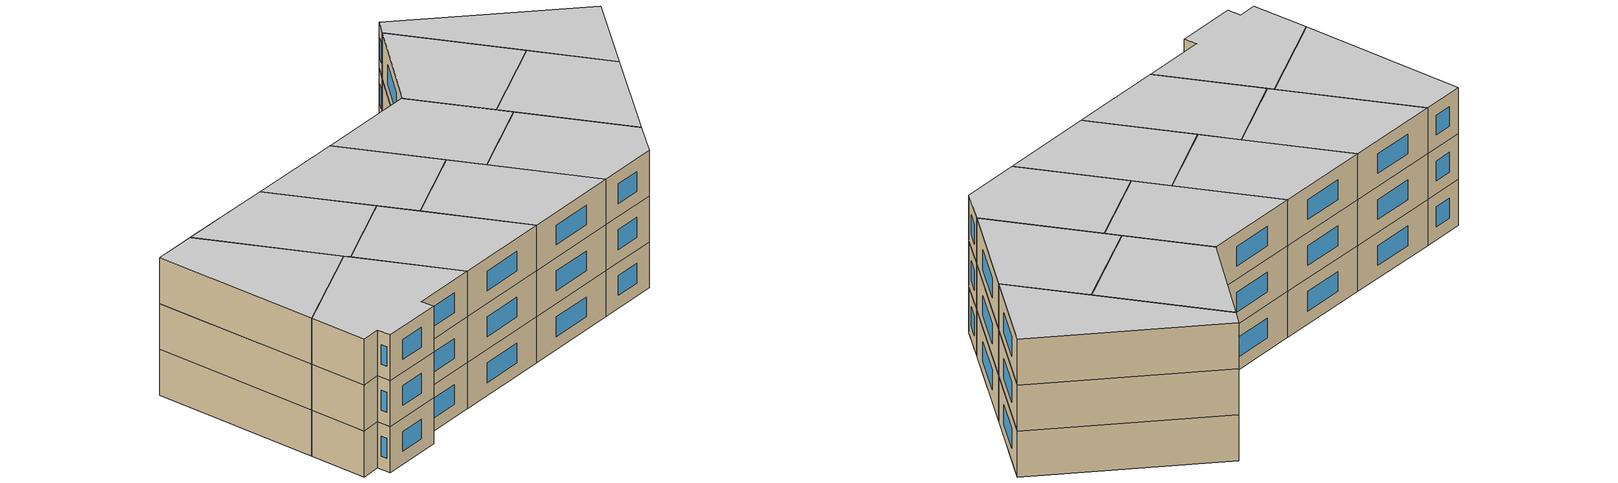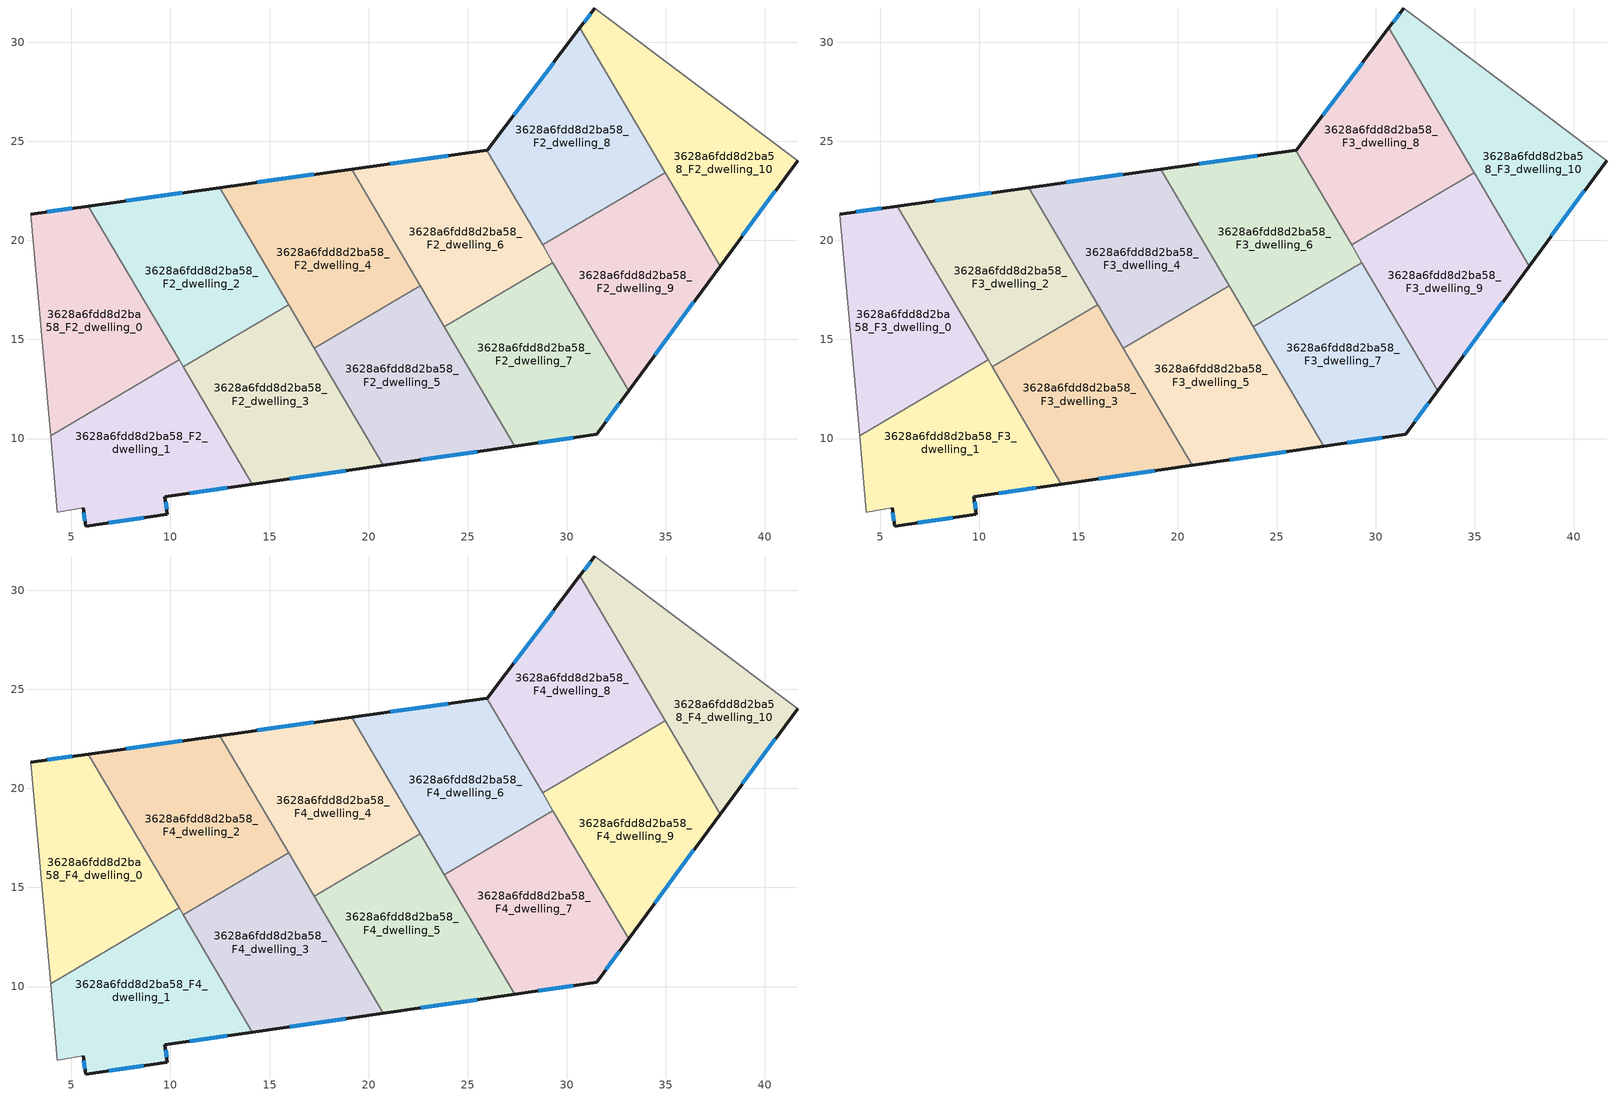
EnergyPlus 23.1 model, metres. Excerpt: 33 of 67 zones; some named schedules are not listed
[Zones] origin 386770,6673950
3628a6fdd8d2ba58_F2_dwelling_0
 floor to 3628a6fdd8d2ba58_F1_dwelling_0 (EU_floor_Construction): 5.87,21.73 10.43,13.97 3.95,10.15 2.96,21.32 z6
 wall outside (EU_wall_Construction): 5.87,21.73 2.96,21.32 z6:9
 wall to 3628a6fdd8d2ba58_F2_dwelling_1 (EU_wall_Construction): 3.95,10.15 10.43,13.97 z6:9
 wall adiabatic (EU_wall_Construction): 2.96,21.32 3.95,10.15 z6:9
 wall to 3628a6fdd8d2ba58_F2_dwelling_2 (EU_wall_Construction): 10.43,13.97 5.87,21.73 z6:9
 window (EU_Window_Construction): 5.04,21.61 3.79,21.44 z6.86:8.14
3628a6fdd8d2ba58_F2_dwelling_1
 floor to 3628a6fdd8d2ba58_F1_dwelling_1 (EU_floor_Construction): 10.43,13.97 14.13,7.69 9.72,7.05 9.84,6.19 5.72,5.59 5.59,6.51 4.29,6.29 3.95,10.15 z6
 wall outside (EU_wall_Construction): 5.59,6.51 5.72,5.59 9.84,6.19 9.72,7.05 14.13,7.69 z6:9
 wall adiabatic (EU_wall_Construction): 3.95,10.15 4.29,6.29 5.59,6.51 z6:9
 wall to 3628a6fdd8d2ba58_F2_dwelling_3 (EU_wall_Construction): 14.13,7.69 10.64,13.61 z6:9
 wall to 3628a6fdd8d2ba58_F2_dwelling_2 (EU_wall_Construction): 10.64,13.61 10.43,13.97 z6:9
 window (EU_Window_Construction): 9.81,6.43 9.76,6.81 / 6.9,5.76 8.66,6.02 / 5.63,6.24 5.68,5.85 / 10.98,7.24 12.87,7.51 z6.86:8.14
3628a6fdd8d2ba58_F2_dwelling_10
 floor to 3628a6fdd8d2ba58_F1_dwelling_10 (EU_floor_Construction): 41.65,24.03 37.74,18.71 30.67,30.73 31.42,31.73 z6
 wall outside (EU_wall_Construction): 31.42,31.73 30.67,30.73 / 37.74,18.71 41.65,24.03 z6:9
 wall adiabatic (EU_wall_Construction): 41.65,24.03 31.42,31.73 z6:9
 wall to 3628a6fdd8d2ba58_F2_dwelling_8 (EU_wall_Construction): 30.67,30.73 34.97,23.41 z6:9
 wall to 3628a6fdd8d2ba58_F2_dwelling_9 (EU_wall_Construction): 34.97,23.41 37.74,18.71 z6:9
 window (EU_Window_Construction): 31.21,31.44 30.88,31.01 / 38.86,20.23 40.53,22.51 z6.86:8.14
3628a6fdd8d2ba58_F2_dwelling_2
 floor to 3628a6fdd8d2ba58_F1_dwelling_2 (EU_floor_Construction): 12.5,22.66 15.97,16.75 10.64,13.61 10.43,13.97 5.87,21.73 z6
 wall outside (EU_wall_Construction): 12.5,22.66 5.87,21.73 z6:9
 wall to 3628a6fdd8d2ba58_F2_dwelling_3 (EU_wall_Construction): 10.64,13.61 15.97,16.75 z6:9
 wall to 3628a6fdd8d2ba58_F2_dwelling_4 (EU_wall_Construction): 15.97,16.75 12.5,22.66 z6:9
 window (EU_Window_Construction): 10.6,22.39 7.76,22 z6.86:8.14
3628a6fdd8d2ba58_F2_dwelling_3
 floor to 3628a6fdd8d2ba58_F1_dwelling_3 (EU_floor_Construction): 15.97,16.75 20.74,8.65 14.13,7.69 10.64,13.61 z6
 wall outside (EU_wall_Construction): 14.13,7.69 20.74,8.65 z6:9
 wall to 3628a6fdd8d2ba58_F2_dwelling_5 (EU_wall_Construction): 20.74,8.65 17.27,14.56 z6:9
 wall to 3628a6fdd8d2ba58_F2_dwelling_4 (EU_wall_Construction): 17.26,14.56 15.97,16.75 z6:9
 window (EU_Window_Construction): 16.02,7.97 18.85,8.38 z6.86:8.14
3628a6fdd8d2ba58_F2_dwelling_4
 floor to 3628a6fdd8d2ba58_F1_dwelling_4 (EU_floor_Construction): 19.14,23.59 22.61,17.7 17.27,14.56 12.5,22.66 z6
 wall outside (EU_wall_Construction): 19.14,23.59 12.5,22.66 z6:9
 wall to 3628a6fdd8d2ba58_F2_dwelling_5 (EU_wall_Construction): 17.27,14.56 22.61,17.7 z6:9
 wall to 3628a6fdd8d2ba58_F2_dwelling_6 (EU_wall_Construction): 22.61,17.7 19.14,23.59 z6:9
 window (EU_Window_Construction): 17.24,23.33 14.39,22.93 z6.86:8.14
3628a6fdd8d2ba58_F2_dwelling_5
 floor to 3628a6fdd8d2ba58_F1_dwelling_5 (EU_floor_Construction): 22.61,17.7 27.37,9.61 20.74,8.65 17.27,14.56 z6
 wall outside (EU_wall_Construction): 20.74,8.65 27.37,9.61 z6:9
 wall to 3628a6fdd8d2ba58_F2_dwelling_7 (EU_wall_Construction): 27.37,9.61 23.81,15.65 z6:9
 wall to 3628a6fdd8d2ba58_F2_dwelling_6 (EU_wall_Construction): 23.81,15.65 22.61,17.7 z6:9
 window (EU_Window_Construction): 22.63,8.92 25.47,9.34 z6.86:8.14
3628a6fdd8d2ba58_F2_dwelling_6
 floor to 3628a6fdd8d2ba58_F1_dwelling_6 (EU_floor_Construction): 25.97,24.55 29.3,18.88 23.81,15.65 19.14,23.59 z6
 wall outside (EU_wall_Construction): 25.97,24.55 19.14,23.59 z6:9
 wall to 3628a6fdd8d2ba58_F2_dwelling_7 (EU_wall_Construction): 23.81,15.65 29.3,18.88 z6:9
 wall to 3628a6fdd8d2ba58_F2_dwelling_8 (EU_wall_Construction): 28.78,19.77 25.97,24.55 z6:9
 wall to 3628a6fdd8d2ba58_F2_dwelling_9 (EU_wall_Construction): 29.3,18.88 28.78,19.77 z6:9
 window (EU_Window_Construction): 24.02,24.27 21.09,23.86 z6.86:8.14
3628a6fdd8d2ba58_F2_dwelling_7
 floor to 3628a6fdd8d2ba58_F1_dwelling_7 (EU_floor_Construction): 29.3,18.88 33.12,12.4 31.51,10.21 27.37,9.61 23.81,15.65 z6
 wall outside (EU_wall_Construction): 27.37,9.61 31.51,10.21 33.12,12.4 z6:9
 wall to 3628a6fdd8d2ba58_F2_dwelling_9 (EU_wall_Construction): 33.12,12.4 29.3,18.88 z6:9
 window (EU_Window_Construction): 31.97,10.84 32.66,11.78 / 28.55,9.78 30.32,10.04 z6.86:8.14
3628a6fdd8d2ba58_F2_dwelling_8
 floor to 3628a6fdd8d2ba58_F1_dwelling_8 (EU_floor_Construction): 30.67,30.73 34.97,23.41 28.78,19.77 25.97,24.55 26,24.55 z6
 wall outside (EU_wall_Construction): 30.67,30.73 26,24.55 25.97,24.55 z6:9
 wall to 3628a6fdd8d2ba58_F2_dwelling_9 (EU_wall_Construction): 28.78,19.77 34.97,23.41 z6:9
 window (EU_Window_Construction): 29.33,28.96 27.33,26.32 z6.86:8.14
3628a6fdd8d2ba58_F2_dwelling_9
 floor to 3628a6fdd8d2ba58_F1_dwelling_9 (EU_floor_Construction): 34.97,23.41 37.74,18.71 33.12,12.4 28.78,19.77 z6
 wall outside (EU_wall_Construction): 33.12,12.4 37.74,18.71 z6:9
 window (EU_Window_Construction): 34.44,14.2 36.42,16.91 z6.86:8.14
3628a6fdd8d2ba58_F3_dwelling_0
 floor to 3628a6fdd8d2ba58_F2_dwelling_0 (EU_floor_Construction): 5.87,21.73 10.43,13.97 3.95,10.15 2.96,21.32 z9
 wall outside (EU_wall_Construction): 5.87,21.73 2.96,21.32 z9:12
 wall to 3628a6fdd8d2ba58_F3_dwelling_1 (EU_wall_Construction): 3.95,10.15 10.43,13.97 z9:12
 wall adiabatic (EU_wall_Construction): 2.96,21.32 3.95,10.15 z9:12
 wall to 3628a6fdd8d2ba58_F3_dwelling_2 (EU_wall_Construction): 10.43,13.97 5.87,21.73 z9:12
 window (EU_Window_Construction): 5.04,21.61 3.79,21.44 z9.86:11.14
3628a6fdd8d2ba58_F3_dwelling_1
 floor to 3628a6fdd8d2ba58_F2_dwelling_1 (EU_floor_Construction): 10.43,13.97 14.13,7.69 9.72,7.05 9.84,6.19 5.72,5.59 5.59,6.51 4.29,6.29 3.95,10.15 z9
 wall outside (EU_wall_Construction): 5.59,6.51 5.72,5.59 9.84,6.19 9.72,7.05 14.13,7.69 z9:12
 wall adiabatic (EU_wall_Construction): 3.95,10.15 4.29,6.29 5.59,6.51 z9:12
 wall to 3628a6fdd8d2ba58_F3_dwelling_3 (EU_wall_Construction): 14.13,7.69 10.64,13.61 z9:12
 wall to 3628a6fdd8d2ba58_F3_dwelling_2 (EU_wall_Construction): 10.64,13.61 10.43,13.97 z9:12
 window (EU_Window_Construction): 9.81,6.43 9.76,6.81 / 6.9,5.76 8.66,6.02 / 5.63,6.24 5.68,5.85 / 10.98,7.24 12.87,7.51 z9.86:11.14
3628a6fdd8d2ba58_F3_dwelling_10
 floor to 3628a6fdd8d2ba58_F2_dwelling_10 (EU_floor_Construction): 41.65,24.03 37.74,18.71 30.67,30.73 31.42,31.73 z9
 wall outside (EU_wall_Construction): 31.42,31.73 30.67,30.73 / 37.74,18.71 41.65,24.03 z9:12
 wall adiabatic (EU_wall_Construction): 41.65,24.03 31.42,31.73 z9:12
 wall to 3628a6fdd8d2ba58_F3_dwelling_8 (EU_wall_Construction): 30.67,30.73 34.97,23.41 z9:12
 wall to 3628a6fdd8d2ba58_F3_dwelling_9 (EU_wall_Construction): 34.97,23.41 37.74,18.71 z9:12
 window (EU_Window_Construction): 31.21,31.44 30.88,31.01 / 38.86,20.23 40.53,22.51 z9.86:11.14
3628a6fdd8d2ba58_F3_dwelling_2
 floor to 3628a6fdd8d2ba58_F2_dwelling_2 (EU_floor_Construction): 12.5,22.66 15.97,16.75 10.64,13.61 10.43,13.97 5.87,21.73 z9
 wall outside (EU_wall_Construction): 12.5,22.66 5.87,21.73 z9:12
 wall to 3628a6fdd8d2ba58_F3_dwelling_3 (EU_wall_Construction): 10.64,13.61 15.97,16.75 z9:12
 wall to 3628a6fdd8d2ba58_F3_dwelling_4 (EU_wall_Construction): 15.97,16.75 12.5,22.66 z9:12
 window (EU_Window_Construction): 10.6,22.39 7.76,22 z9.86:11.14
3628a6fdd8d2ba58_F3_dwelling_3
 floor to 3628a6fdd8d2ba58_F2_dwelling_3 (EU_floor_Construction): 15.97,16.75 20.74,8.65 14.13,7.69 10.64,13.61 z9
 wall outside (EU_wall_Construction): 14.13,7.69 20.74,8.65 z9:12
 wall to 3628a6fdd8d2ba58_F3_dwelling_5 (EU_wall_Construction): 20.74,8.65 17.27,14.56 z9:12
 wall to 3628a6fdd8d2ba58_F3_dwelling_4 (EU_wall_Construction): 17.26,14.56 15.97,16.75 z9:12
 window (EU_Window_Construction): 16.02,7.97 18.85,8.38 z9.86:11.14
3628a6fdd8d2ba58_F3_dwelling_4
 floor to 3628a6fdd8d2ba58_F2_dwelling_4 (EU_floor_Construction): 19.14,23.59 22.61,17.7 17.27,14.56 12.5,22.66 z9
 wall outside (EU_wall_Construction): 19.14,23.59 12.5,22.66 z9:12
 wall to 3628a6fdd8d2ba58_F3_dwelling_5 (EU_wall_Construction): 17.27,14.56 22.61,17.7 z9:12
 wall to 3628a6fdd8d2ba58_F3_dwelling_6 (EU_wall_Construction): 22.61,17.7 19.14,23.59 z9:12
 window (EU_Window_Construction): 17.24,23.33 14.39,22.93 z9.86:11.14
3628a6fdd8d2ba58_F3_dwelling_5
 floor to 3628a6fdd8d2ba58_F2_dwelling_5 (EU_floor_Construction): 22.61,17.7 27.37,9.61 20.74,8.65 17.27,14.56 z9
 wall outside (EU_wall_Construction): 20.74,8.65 27.37,9.61 z9:12
 wall to 3628a6fdd8d2ba58_F3_dwelling_7 (EU_wall_Construction): 27.37,9.61 23.81,15.65 z9:12
 wall to 3628a6fdd8d2ba58_F3_dwelling_6 (EU_wall_Construction): 23.81,15.65 22.61,17.7 z9:12
 window (EU_Window_Construction): 22.63,8.92 25.47,9.34 z9.86:11.14
3628a6fdd8d2ba58_F3_dwelling_6
 floor to 3628a6fdd8d2ba58_F2_dwelling_6 (EU_floor_Construction): 25.97,24.55 29.3,18.88 23.81,15.65 19.14,23.59 z9
 wall outside (EU_wall_Construction): 25.97,24.55 19.14,23.59 z9:12
 wall to 3628a6fdd8d2ba58_F3_dwelling_7 (EU_wall_Construction): 23.81,15.65 29.3,18.88 z9:12
 wall to 3628a6fdd8d2ba58_F3_dwelling_8 (EU_wall_Construction): 28.78,19.77 25.97,24.55 z9:12
 wall to 3628a6fdd8d2ba58_F3_dwelling_9 (EU_wall_Construction): 29.3,18.88 28.78,19.77 z9:12
 window (EU_Window_Construction): 24.02,24.27 21.09,23.86 z9.86:11.14
3628a6fdd8d2ba58_F3_dwelling_7
 floor to 3628a6fdd8d2ba58_F2_dwelling_7 (EU_floor_Construction): 29.3,18.88 33.12,12.4 31.51,10.21 27.37,9.61 23.81,15.65 z9
 wall outside (EU_wall_Construction): 27.37,9.61 31.51,10.21 33.12,12.4 z9:12
 wall to 3628a6fdd8d2ba58_F3_dwelling_9 (EU_wall_Construction): 33.12,12.4 29.3,18.88 z9:12
 window (EU_Window_Construction): 31.97,10.84 32.66,11.78 / 28.55,9.78 30.32,10.04 z9.86:11.14
3628a6fdd8d2ba58_F3_dwelling_8
 floor to 3628a6fdd8d2ba58_F2_dwelling_8 (EU_floor_Construction): 30.67,30.73 34.97,23.41 28.78,19.77 25.97,24.55 26,24.55 z9
 wall outside (EU_wall_Construction): 30.67,30.73 26,24.55 25.97,24.55 z9:12
 wall to 3628a6fdd8d2ba58_F3_dwelling_9 (EU_wall_Construction): 28.78,19.77 34.97,23.41 z9:12
 window (EU_Window_Construction): 29.33,28.96 27.33,26.32 z9.86:11.14
3628a6fdd8d2ba58_F3_dwelling_9
 floor to 3628a6fdd8d2ba58_F2_dwelling_9 (EU_floor_Construction): 34.97,23.41 37.74,18.71 33.12,12.4 28.78,19.77 z9
 wall outside (EU_wall_Construction): 33.12,12.4 37.74,18.71 z9:12
 window (EU_Window_Construction): 34.44,14.2 36.42,16.91 z9.86:11.14
3628a6fdd8d2ba58_F4_dwelling_0
 floor to 3628a6fdd8d2ba58_F3_dwelling_0 (EU_floor_Construction): 5.87,21.73 10.43,13.97 3.95,10.15 2.96,21.32 z12
 wall outside (EU_wall_Construction): 5.87,21.73 2.96,21.32 z12:15
 wall to 3628a6fdd8d2ba58_F4_dwelling_1 (EU_wall_Construction): 3.95,10.15 10.43,13.97 z12:15
 wall adiabatic (EU_wall_Construction): 2.96,21.32 3.95,10.15 z12:15
 wall to 3628a6fdd8d2ba58_F4_dwelling_2 (EU_wall_Construction): 10.43,13.97 5.87,21.73 z12:15
 window (EU_Window_Construction): 5.04,21.61 3.79,21.44 z12.86:14.14
 ceiling to 3628a6fdd8d2ba58_F5_dwelling_0 (EU_floor_Construction): 10.43,13.97 5.87,21.73 2.96,21.32 3.95,10.15 z15
3628a6fdd8d2ba58_F4_dwelling_1
 floor to 3628a6fdd8d2ba58_F3_dwelling_1 (EU_floor_Construction): 10.43,13.97 14.13,7.69 9.72,7.05 9.84,6.19 5.72,5.59 5.59,6.51 4.29,6.29 3.95,10.15 z12
 wall outside (EU_wall_Construction): 5.59,6.51 5.72,5.59 9.84,6.19 9.72,7.05 14.13,7.69 z12:15
 wall adiabatic (EU_wall_Construction): 3.95,10.15 4.29,6.29 5.59,6.51 z12:15
 wall to 3628a6fdd8d2ba58_F4_dwelling_3 (EU_wall_Construction): 14.13,7.69 10.64,13.61 z12:15
 wall to 3628a6fdd8d2ba58_F4_dwelling_2 (EU_wall_Construction): 10.64,13.61 10.43,13.97 z12:15
 window (EU_Window_Construction): 9.81,6.43 9.76,6.81 / 6.9,5.76 8.66,6.02 / 5.63,6.24 5.68,5.85 / 10.98,7.24 12.87,7.51 z12.86:14.14
 ceiling to 3628a6fdd8d2ba58_F5_dwelling_1 (EU_floor_Construction): 14.13,7.69 10.43,13.97 3.95,10.15 4.29,6.29 5.59,6.51 5.72,5.59 9.84,6.19 9.72,7.05 z15
3628a6fdd8d2ba58_F4_dwelling_10
 floor to 3628a6fdd8d2ba58_F3_dwelling_10 (EU_floor_Construction): 41.65,24.03 37.74,18.71 30.67,30.73 31.42,31.73 z12
 wall outside (EU_wall_Construction): 31.42,31.73 30.67,30.73 / 37.74,18.71 41.65,24.03 z12:15
 wall adiabatic (EU_wall_Construction): 41.65,24.03 31.42,31.73 z12:15
 wall to 3628a6fdd8d2ba58_F4_dwelling_8 (EU_wall_Construction): 30.67,30.73 34.97,23.41 z12:15
 wall to 3628a6fdd8d2ba58_F4_dwelling_9 (EU_wall_Construction): 34.97,23.41 37.74,18.71 z12:15
 window (EU_Window_Construction): 31.21,31.44 30.88,31.01 / 38.86,20.23 40.53,22.51 z12.86:14.14
 ceiling to 3628a6fdd8d2ba58_F5_dwelling_10 (EU_floor_Construction): 37.74,18.71 41.65,24.03 31.42,31.73 30.67,30.73 z15
3628a6fdd8d2ba58_F4_dwelling_2
 floor to 3628a6fdd8d2ba58_F3_dwelling_2 (EU_floor_Construction): 12.5,22.66 15.97,16.75 10.64,13.61 10.43,13.97 5.87,21.73 z12
 wall outside (EU_wall_Construction): 12.5,22.66 5.87,21.73 z12:15
 wall to 3628a6fdd8d2ba58_F4_dwelling_3 (EU_wall_Construction): 10.64,13.61 15.97,16.75 z12:15
 wall to 3628a6fdd8d2ba58_F4_dwelling_4 (EU_wall_Construction): 15.97,16.75 12.5,22.66 z12:15
 window (EU_Window_Construction): 10.6,22.39 7.76,22 z12.86:14.14
 ceiling to 3628a6fdd8d2ba58_F5_dwelling_2 (EU_floor_Construction): 15.97,16.75 12.5,22.66 5.87,21.73 10.43,13.97 10.64,13.61 z15
3628a6fdd8d2ba58_F4_dwelling_3
 floor to 3628a6fdd8d2ba58_F3_dwelling_3 (EU_floor_Construction): 15.97,16.75 20.74,8.65 14.13,7.69 10.64,13.61 z12
 wall outside (EU_wall_Construction): 14.13,7.69 20.74,8.65 z12:15
 wall to 3628a6fdd8d2ba58_F4_dwelling_5 (EU_wall_Construction): 20.74,8.65 17.27,14.56 z12:15
 wall to 3628a6fdd8d2ba58_F4_dwelling_4 (EU_wall_Construction): 17.26,14.56 15.97,16.75 z12:15
 window (EU_Window_Construction): 16.02,7.97 18.85,8.38 z12.86:14.14
 ceiling to 3628a6fdd8d2ba58_F5_dwelling_3 (EU_floor_Construction): 20.74,8.65 15.97,16.75 10.64,13.61 14.13,7.69 z15
3628a6fdd8d2ba58_F4_dwelling_4
 floor to 3628a6fdd8d2ba58_F3_dwelling_4 (EU_floor_Construction): 19.14,23.59 22.61,17.7 17.27,14.56 12.5,22.66 z12
 wall outside (EU_wall_Construction): 19.14,23.59 12.5,22.66 z12:15
 wall to 3628a6fdd8d2ba58_F4_dwelling_5 (EU_wall_Construction): 17.27,14.56 22.61,17.7 z12:15
 wall to 3628a6fdd8d2ba58_F4_dwelling_6 (EU_wall_Construction): 22.61,17.7 19.14,23.59 z12:15
 window (EU_Window_Construction): 17.24,23.33 14.39,22.93 z12.86:14.14
 ceiling to 3628a6fdd8d2ba58_F5_dwelling_4 (EU_floor_Construction): 22.61,17.7 19.14,23.59 12.5,22.66 17.27,14.56 z15
3628a6fdd8d2ba58_F4_dwelling_5
 floor to 3628a6fdd8d2ba58_F3_dwelling_5 (EU_floor_Construction): 22.61,17.7 27.37,9.61 20.74,8.65 17.27,14.56 z12
 wall outside (EU_wall_Construction): 20.74,8.65 27.37,9.61 z12:15
 wall to 3628a6fdd8d2ba58_F4_dwelling_7 (EU_wall_Construction): 27.37,9.61 23.81,15.65 z12:15
 wall to 3628a6fdd8d2ba58_F4_dwelling_6 (EU_wall_Construction): 23.81,15.65 22.61,17.7 z12:15
 window (EU_Window_Construction): 22.63,8.92 25.47,9.34 z12.86:14.14
 ceiling to 3628a6fdd8d2ba58_F5_dwelling_5 (EU_floor_Construction): 27.37,9.61 22.61,17.7 17.27,14.56 20.74,8.65 z15
3628a6fdd8d2ba58_F4_dwelling_6
 floor to 3628a6fdd8d2ba58_F3_dwelling_6 (EU_floor_Construction): 25.97,24.55 29.3,18.88 23.81,15.65 19.14,23.59 z12
 wall outside (EU_wall_Construction): 25.97,24.55 19.14,23.59 z12:15
 wall to 3628a6fdd8d2ba58_F4_dwelling_7 (EU_wall_Construction): 23.81,15.65 29.3,18.88 z12:15
 wall to 3628a6fdd8d2ba58_F4_dwelling_8 (EU_wall_Construction): 28.78,19.77 25.97,24.55 z12:15
 wall to 3628a6fdd8d2ba58_F4_dwelling_9 (EU_wall_Construction): 29.3,18.88 28.78,19.77 z12:15
 window (EU_Window_Construction): 24.02,24.27 21.09,23.86 z12.86:14.14
 ceiling to 3628a6fdd8d2ba58_F5_dwelling_6 (EU_floor_Construction): 29.3,18.88 25.97,24.55 19.14,23.59 23.81,15.65 z15
3628a6fdd8d2ba58_F4_dwelling_7
 floor to 3628a6fdd8d2ba58_F3_dwelling_7 (EU_floor_Construction): 29.3,18.88 33.12,12.4 31.51,10.21 27.37,9.61 23.81,15.65 z12
 wall outside (EU_wall_Construction): 27.37,9.61 31.51,10.21 33.12,12.4 z12:15
 wall to 3628a6fdd8d2ba58_F4_dwelling_9 (EU_wall_Construction): 33.12,12.4 29.3,18.88 z12:15
 window (EU_Window_Construction): 31.97,10.84 32.66,11.78 / 28.55,9.78 30.32,10.04 z12.86:14.14
 ceiling to 3628a6fdd8d2ba58_F5_dwelling_7 (EU_floor_Construction): 31.51,10.21 33.12,12.4 29.3,18.88 23.81,15.65 27.37,9.61 z15
3628a6fdd8d2ba58_F4_dwelling_8
 floor to 3628a6fdd8d2ba58_F3_dwelling_8 (EU_floor_Construction): 30.67,30.73 34.97,23.41 28.78,19.77 25.97,24.55 26,24.55 z12
 wall outside (EU_wall_Construction): 30.67,30.73 26,24.55 25.97,24.55 z12:15
 wall to 3628a6fdd8d2ba58_F4_dwelling_9 (EU_wall_Construction): 28.78,19.77 34.97,23.41 z12:15
 window (EU_Window_Construction): 29.33,28.96 27.33,26.32 z12.86:14.14
 ceiling to 3628a6fdd8d2ba58_F5_dwelling_8 (EU_floor_Construction): 34.97,23.41 30.67,30.73 26,24.55 25.97,24.55 28.78,19.77 z15
3628a6fdd8d2ba58_F4_dwelling_9
 floor to 3628a6fdd8d2ba58_F3_dwelling_9 (EU_floor_Construction): 34.97,23.41 37.74,18.71 33.12,12.4 28.78,19.77 z12
 wall outside (EU_wall_Construction): 33.12,12.4 37.74,18.71 z12:15
 window (EU_Window_Construction): 34.44,14.2 36.42,16.91 z12.86:14.14
 ceiling to 3628a6fdd8d2ba58_F5_dwelling_9 (EU_floor_Construction): 33.12,12.4 37.74,18.71 34.97,23.41 28.78,19.77 z15
[Building]
EU S2 Campaign: North Axis=0; Terrain=City; Solar Distribution=FullExterior
[Site:Location]
Helsinki-Vantaa.AP: Latitude=60.317; Longitude=24.963; Time Zone=2; Elevation=54.6
[SizingPeriod:WeatherFileDays]
AnnualSizingPeriod: Begin Month=1; Begin Day of Month=1; End Month=12; End Day of Month=31; Day of Week for Start Day=Monday; Use Weather File Daylight Saving Period=No; Use Weather File Rain and Snow Indicators=No
[MATERIAL]
EU_InternalMass_Material: Roughness=MediumRough; Thickness=0.1; Conductivity=1; Density=1800; Specific Heat=900; Thermal Absorptance=0.9; Solar Absorptance=0.7; Visible Absorptance=0.7
[MATERIAL:NOMASS] Roughness=MediumRough; Thermal Absorptance=0.9; Solar Absorptance=0.7; Visible Absorptance=0.7
Name | Thermal Resistance
EU_wall_NoMass | 1.10183
EU_floor_NoMass | 1.70606
[WINDOWMATERIAL:SIMPLEGLAZINGSYSTEM]
EU_Window_SimpleGlazing: UFactor=3.11035; Solar Heat Gain Coefficient=0.8; Visible Transmittance=0.8
[CONSTRUCTION]
EU_wall_Construction: EU_wall_NoMass
EU_floor_Construction: EU_floor_NoMass
EU_Window_Construction: EU_Window_SimpleGlazing
EU_InternalMass_Construction: EU_InternalMass_Material
[ZONE] Type=1; Multiplier=1; Ceiling Height=autocalculate; Floor Area=autocalculate; Part of Total Floor Area=Yes
Name | Volume
3628a6fdd8d2ba58_F2_dwelling_0; 3628a6fdd8d2ba58_F3_dwelling_0; 3628a6fdd8d2ba58_F4_dwelling_0 | 150.946
3628a6fdd8d2ba58_F2_dwelling_1; 3628a6fdd8d2ba58_F3_dwelling_1; 3628a6fdd8d2ba58_F4_dwelling_1 | 150.938
3628a6fdd8d2ba58_F2_dwelling_10; 3628a6fdd8d2ba58_F3_dwelling_10; 3628a6fdd8d2ba58_F4_dwelling_10 | 150.952
3628a6fdd8d2ba58_F2_dwelling_2; 3628a6fdd8d2ba58_F3_dwelling_2; 3628a6fdd8d2ba58_F4_dwelling_2 | 150.989
3628a6fdd8d2ba58_F2_dwelling_3; 3628a6fdd8d2ba58_F3_dwelling_3; 3628a6fdd8d2ba58_F4_dwelling_3 | 150.954
3628a6fdd8d2ba58_F2_dwelling_4; 3628a6fdd8d2ba58_F3_dwelling_4; 3628a6fdd8d2ba58_F4_dwelling_4 | 150.953
3628a6fdd8d2ba58_F2_dwelling_5; 3628a6fdd8d2ba58_F3_dwelling_5; 3628a6fdd8d2ba58_F4_dwelling_5 | 150.956
3628a6fdd8d2ba58_F2_dwelling_6; 3628a6fdd8d2ba58_F3_dwelling_6; 3628a6fdd8d2ba58_F4_dwelling_6; 3628a6fdd8d2ba58_F2_dwelling_7; 3628a6fdd8d2ba58_F3_dwelling_7; 3628a6fdd8d2ba58_F4_dwelling_7 | 150.947
3628a6fdd8d2ba58_F2_dwelling_8; 3628a6fdd8d2ba58_F3_dwelling_8; 3628a6fdd8d2ba58_F4_dwelling_8 | 150.962
3628a6fdd8d2ba58_F2_dwelling_9; 3628a6fdd8d2ba58_F3_dwelling_9; 3628a6fdd8d2ba58_F4_dwelling_9 | 150.951
[INTERNALMASS] Construction=EU_InternalMass_Construction
Name | Zone or ZoneList | Surface Area
3628a6fdd8d2ba58_F2_dwelling_0_EU_InternalMass | 3628a6fdd8d2ba58_F2_dwelling_0 | 50.3156
3628a6fdd8d2ba58_F2_dwelling_1_EU_InternalMass | 3628a6fdd8d2ba58_F2_dwelling_1 | 50.3128
3628a6fdd8d2ba58_F2_dwelling_2_EU_InternalMass | 3628a6fdd8d2ba58_F2_dwelling_2 | 50.3303
3628a6fdd8d2ba58_F2_dwelling_3_EU_InternalMass | 3628a6fdd8d2ba58_F2_dwelling_3 | 50.3191
3628a6fdd8d2ba58_F2_dwelling_4_EU_InternalMass | 3628a6fdd8d2ba58_F2_dwelling_4 | 50.3172
3628a6fdd8d2ba58_F2_dwelling_5_EU_InternalMass | 3628a6fdd8d2ba58_F2_dwelling_5 | 50.3177
3628a6fdd8d2ba58_F2_dwelling_6_EU_InternalMass | 3628a6fdd8d2ba58_F2_dwelling_6 | 50.3158
3628a6fdd8d2ba58_F2_dwelling_7_EU_InternalMass | 3628a6fdd8d2ba58_F2_dwelling_7 | 50.3162
3628a6fdd8d2ba58_F2_dwelling_8_EU_InternalMass | 3628a6fdd8d2ba58_F2_dwelling_8 | 50.3218
3628a6fdd8d2ba58_F2_dwelling_9_EU_InternalMass | 3628a6fdd8d2ba58_F2_dwelling_9 | 50.318
3628a6fdd8d2ba58_F2_dwelling_10_EU_InternalMass | 3628a6fdd8d2ba58_F2_dwelling_10 | 50.3175
3628a6fdd8d2ba58_F3_dwelling_0_EU_InternalMass | 3628a6fdd8d2ba58_F3_dwelling_0 | 50.3156
3628a6fdd8d2ba58_F3_dwelling_1_EU_InternalMass | 3628a6fdd8d2ba58_F3_dwelling_1 | 50.3128
3628a6fdd8d2ba58_F3_dwelling_2_EU_InternalMass | 3628a6fdd8d2ba58_F3_dwelling_2 | 50.3303
3628a6fdd8d2ba58_F3_dwelling_3_EU_InternalMass | 3628a6fdd8d2ba58_F3_dwelling_3 | 50.3191
3628a6fdd8d2ba58_F3_dwelling_4_EU_InternalMass | 3628a6fdd8d2ba58_F3_dwelling_4 | 50.3172
3628a6fdd8d2ba58_F3_dwelling_5_EU_InternalMass | 3628a6fdd8d2ba58_F3_dwelling_5 | 50.3177
3628a6fdd8d2ba58_F3_dwelling_6_EU_InternalMass | 3628a6fdd8d2ba58_F3_dwelling_6 | 50.3158
3628a6fdd8d2ba58_F3_dwelling_7_EU_InternalMass | 3628a6fdd8d2ba58_F3_dwelling_7 | 50.3162
3628a6fdd8d2ba58_F3_dwelling_8_EU_InternalMass | 3628a6fdd8d2ba58_F3_dwelling_8 | 50.3218
3628a6fdd8d2ba58_F3_dwelling_9_EU_InternalMass | 3628a6fdd8d2ba58_F3_dwelling_9 | 50.318
3628a6fdd8d2ba58_F3_dwelling_10_EU_InternalMass | 3628a6fdd8d2ba58_F3_dwelling_10 | 50.3175
3628a6fdd8d2ba58_F4_dwelling_0_EU_InternalMass | 3628a6fdd8d2ba58_F4_dwelling_0 | 50.3156
3628a6fdd8d2ba58_F4_dwelling_1_EU_InternalMass | 3628a6fdd8d2ba58_F4_dwelling_1 | 50.3128
3628a6fdd8d2ba58_F4_dwelling_2_EU_InternalMass | 3628a6fdd8d2ba58_F4_dwelling_2 | 50.3303
3628a6fdd8d2ba58_F4_dwelling_3_EU_InternalMass | 3628a6fdd8d2ba58_F4_dwelling_3 | 50.3191
3628a6fdd8d2ba58_F4_dwelling_4_EU_InternalMass | 3628a6fdd8d2ba58_F4_dwelling_4 | 50.3172
3628a6fdd8d2ba58_F4_dwelling_5_EU_InternalMass | 3628a6fdd8d2ba58_F4_dwelling_5 | 50.3177
3628a6fdd8d2ba58_F4_dwelling_6_EU_InternalMass | 3628a6fdd8d2ba58_F4_dwelling_6 | 50.3158
3628a6fdd8d2ba58_F4_dwelling_7_EU_InternalMass | 3628a6fdd8d2ba58_F4_dwelling_7 | 50.3162
3628a6fdd8d2ba58_F4_dwelling_8_EU_InternalMass | 3628a6fdd8d2ba58_F4_dwelling_8 | 50.3218
3628a6fdd8d2ba58_F4_dwelling_9_EU_InternalMass | 3628a6fdd8d2ba58_F4_dwelling_9 | 50.318
3628a6fdd8d2ba58_F4_dwelling_10_EU_InternalMass | 3628a6fdd8d2ba58_F4_dwelling_10 | 50.3175
[OTHEREQUIPMENT] Fuel Type=Electricity; Design Level Calculation Method=Watts/Area; Power per Zone Floor Area=1; Fraction Latent=0; Fraction Radiant=0; Fraction Lost=0; Carbon Dioxide Generation Rate=0; EndUse Subcategory=EU_Step8_InternalGains
Name | Zone or ZoneList or Space or SpaceList | Schedule
EU_Step8_InternalGain_3628a6fdd8d2ba58_F2_dwelling_0_f000 | 3628a6fdd8d2ba58_F2_dwelling_0 | EU_Step8_GainSchedule_3628a6fdd8d2ba58_F2_dwelling_0_f000
EU_Step8_InternalGain_3628a6fdd8d2ba58_F2_dwelling_1_f000 | 3628a6fdd8d2ba58_F2_dwelling_1 | EU_Step8_GainSchedule_3628a6fdd8d2ba58_F2_dwelling_1_f000
EU_Step8_InternalGain_3628a6fdd8d2ba58_F2_dwelling_2_f000 | 3628a6fdd8d2ba58_F2_dwelling_2 | EU_Step8_GainSchedule_3628a6fdd8d2ba58_F2_dwelling_2_f000
EU_Step8_InternalGain_3628a6fdd8d2ba58_F2_dwelling_3_f000 | 3628a6fdd8d2ba58_F2_dwelling_3 | EU_Step8_GainSchedule_3628a6fdd8d2ba58_F2_dwelling_3_f000
EU_Step8_InternalGain_3628a6fdd8d2ba58_F2_dwelling_4_f000 | 3628a6fdd8d2ba58_F2_dwelling_4 | EU_Step8_GainSchedule_3628a6fdd8d2ba58_F2_dwelling_4_f000
EU_Step8_InternalGain_3628a6fdd8d2ba58_F2_dwelling_5_f000 | 3628a6fdd8d2ba58_F2_dwelling_5 | EU_Step8_GainSchedule_3628a6fdd8d2ba58_F2_dwelling_5_f000
EU_Step8_InternalGain_3628a6fdd8d2ba58_F2_dwelling_6_f000 | 3628a6fdd8d2ba58_F2_dwelling_6 | EU_Step8_GainSchedule_3628a6fdd8d2ba58_F2_dwelling_6_f000
EU_Step8_InternalGain_3628a6fdd8d2ba58_F2_dwelling_7_f000 | 3628a6fdd8d2ba58_F2_dwelling_7 | EU_Step8_GainSchedule_3628a6fdd8d2ba58_F2_dwelling_7_f000
EU_Step8_InternalGain_3628a6fdd8d2ba58_F2_dwelling_8_f000 | 3628a6fdd8d2ba58_F2_dwelling_8 | EU_Step8_GainSchedule_3628a6fdd8d2ba58_F2_dwelling_8_f000
EU_Step8_InternalGain_3628a6fdd8d2ba58_F2_dwelling_9_f000 | 3628a6fdd8d2ba58_F2_dwelling_9 | EU_Step8_GainSchedule_3628a6fdd8d2ba58_F2_dwelling_9_f000
EU_Step8_InternalGain_3628a6fdd8d2ba58_F2_dwelling_10_f000 | 3628a6fdd8d2ba58_F2_dwelling_10 | EU_Step8_GainSchedule_3628a6fdd8d2ba58_F2_dwelling_10_f000
EU_Step8_InternalGain_3628a6fdd8d2ba58_F3_dwelling_0_f000 | 3628a6fdd8d2ba58_F3_dwelling_0 | EU_Step8_GainSchedule_3628a6fdd8d2ba58_F3_dwelling_0_f000
EU_Step8_InternalGain_3628a6fdd8d2ba58_F3_dwelling_1_f000 | 3628a6fdd8d2ba58_F3_dwelling_1 | EU_Step8_GainSchedule_3628a6fdd8d2ba58_F3_dwelling_1_f000
EU_Step8_InternalGain_3628a6fdd8d2ba58_F3_dwelling_2_f000 | 3628a6fdd8d2ba58_F3_dwelling_2 | EU_Step8_GainSchedule_3628a6fdd8d2ba58_F3_dwelling_2_f000
EU_Step8_InternalGain_3628a6fdd8d2ba58_F3_dwelling_3_f000 | 3628a6fdd8d2ba58_F3_dwelling_3 | EU_Step8_GainSchedule_3628a6fdd8d2ba58_F3_dwelling_3_f000
EU_Step8_InternalGain_3628a6fdd8d2ba58_F3_dwelling_4_f000 | 3628a6fdd8d2ba58_F3_dwelling_4 | EU_Step8_GainSchedule_3628a6fdd8d2ba58_F3_dwelling_4_f000
EU_Step8_InternalGain_3628a6fdd8d2ba58_F3_dwelling_5_f000 | 3628a6fdd8d2ba58_F3_dwelling_5 | EU_Step8_GainSchedule_3628a6fdd8d2ba58_F3_dwelling_5_f000
EU_Step8_InternalGain_3628a6fdd8d2ba58_F3_dwelling_6_f000 | 3628a6fdd8d2ba58_F3_dwelling_6 | EU_Step8_GainSchedule_3628a6fdd8d2ba58_F3_dwelling_6_f000
EU_Step8_InternalGain_3628a6fdd8d2ba58_F3_dwelling_7_f000 | 3628a6fdd8d2ba58_F3_dwelling_7 | EU_Step8_GainSchedule_3628a6fdd8d2ba58_F3_dwelling_7_f000
EU_Step8_InternalGain_3628a6fdd8d2ba58_F3_dwelling_8_f000 | 3628a6fdd8d2ba58_F3_dwelling_8 | EU_Step8_GainSchedule_3628a6fdd8d2ba58_F3_dwelling_8_f000
EU_Step8_InternalGain_3628a6fdd8d2ba58_F3_dwelling_9_f000 | 3628a6fdd8d2ba58_F3_dwelling_9 | EU_Step8_GainSchedule_3628a6fdd8d2ba58_F3_dwelling_9_f000
EU_Step8_InternalGain_3628a6fdd8d2ba58_F3_dwelling_10_f000 | 3628a6fdd8d2ba58_F3_dwelling_10 | EU_Step8_GainSchedule_3628a6fdd8d2ba58_F3_dwelling_10_f000
EU_Step8_InternalGain_3628a6fdd8d2ba58_F4_dwelling_0_f000 | 3628a6fdd8d2ba58_F4_dwelling_0 | EU_Step8_GainSchedule_3628a6fdd8d2ba58_F4_dwelling_0_f000
EU_Step8_InternalGain_3628a6fdd8d2ba58_F4_dwelling_1_f000 | 3628a6fdd8d2ba58_F4_dwelling_1 | EU_Step8_GainSchedule_3628a6fdd8d2ba58_F4_dwelling_1_f000
EU_Step8_InternalGain_3628a6fdd8d2ba58_F4_dwelling_2_f000 | 3628a6fdd8d2ba58_F4_dwelling_2 | EU_Step8_GainSchedule_3628a6fdd8d2ba58_F4_dwelling_2_f000
EU_Step8_InternalGain_3628a6fdd8d2ba58_F4_dwelling_3_f000 | 3628a6fdd8d2ba58_F4_dwelling_3 | EU_Step8_GainSchedule_3628a6fdd8d2ba58_F4_dwelling_3_f000
EU_Step8_InternalGain_3628a6fdd8d2ba58_F4_dwelling_4_f000 | 3628a6fdd8d2ba58_F4_dwelling_4 | EU_Step8_GainSchedule_3628a6fdd8d2ba58_F4_dwelling_4_f000
EU_Step8_InternalGain_3628a6fdd8d2ba58_F4_dwelling_5_f000 | 3628a6fdd8d2ba58_F4_dwelling_5 | EU_Step8_GainSchedule_3628a6fdd8d2ba58_F4_dwelling_5_f000
EU_Step8_InternalGain_3628a6fdd8d2ba58_F4_dwelling_6_f000 | 3628a6fdd8d2ba58_F4_dwelling_6 | EU_Step8_GainSchedule_3628a6fdd8d2ba58_F4_dwelling_6_f000
EU_Step8_InternalGain_3628a6fdd8d2ba58_F4_dwelling_7_f000 | 3628a6fdd8d2ba58_F4_dwelling_7 | EU_Step8_GainSchedule_3628a6fdd8d2ba58_F4_dwelling_7_f000
EU_Step8_InternalGain_3628a6fdd8d2ba58_F4_dwelling_8_f000 | 3628a6fdd8d2ba58_F4_dwelling_8 | EU_Step8_GainSchedule_3628a6fdd8d2ba58_F4_dwelling_8_f000
EU_Step8_InternalGain_3628a6fdd8d2ba58_F4_dwelling_9_f000 | 3628a6fdd8d2ba58_F4_dwelling_9 | EU_Step8_GainSchedule_3628a6fdd8d2ba58_F4_dwelling_9_f000
EU_Step8_InternalGain_3628a6fdd8d2ba58_F4_dwelling_10_f000 | 3628a6fdd8d2ba58_F4_dwelling_10 | EU_Step8_GainSchedule_3628a6fdd8d2ba58_F4_dwelling_10_f000
[ZONEVENTILATION:DESIGNFLOWRATE] Schedule=EU_AlwaysOn; Design Flow Rate Calculation Method=AirChanges/Hour; Air Changes per Hour=0.756316; Ventilation Type=Natural; Fan Pressure Rise=0; Fan Total Efficiency=1; Constant Term Coefficient=1; Temperature Term Coefficient=0; Velocity Term Coefficient=0; Velocity Squared Term Coefficient=0; Minimum Indoor Temperature=-100; Maximum Indoor Temperature=100; Delta Temperature=-100; Minimum Outdoor Temperature=-100; Maximum Outdoor Temperature=100; Maximum Wind Speed=40
Name | Zone or ZoneList or Space or SpaceList
EU_ConstantAir_3628a6fdd8d2ba58_F2_dwelling_0 | 3628a6fdd8d2ba58_F2_dwelling_0
EU_ConstantAir_3628a6fdd8d2ba58_F2_dwelling_1 | 3628a6fdd8d2ba58_F2_dwelling_1
EU_ConstantAir_3628a6fdd8d2ba58_F2_dwelling_2 | 3628a6fdd8d2ba58_F2_dwelling_2
EU_ConstantAir_3628a6fdd8d2ba58_F2_dwelling_3 | 3628a6fdd8d2ba58_F2_dwelling_3
EU_ConstantAir_3628a6fdd8d2ba58_F2_dwelling_4 | 3628a6fdd8d2ba58_F2_dwelling_4
EU_ConstantAir_3628a6fdd8d2ba58_F2_dwelling_5 | 3628a6fdd8d2ba58_F2_dwelling_5
EU_ConstantAir_3628a6fdd8d2ba58_F2_dwelling_6 | 3628a6fdd8d2ba58_F2_dwelling_6
EU_ConstantAir_3628a6fdd8d2ba58_F2_dwelling_7 | 3628a6fdd8d2ba58_F2_dwelling_7
EU_ConstantAir_3628a6fdd8d2ba58_F2_dwelling_8 | 3628a6fdd8d2ba58_F2_dwelling_8
EU_ConstantAir_3628a6fdd8d2ba58_F2_dwelling_9 | 3628a6fdd8d2ba58_F2_dwelling_9
EU_ConstantAir_3628a6fdd8d2ba58_F2_dwelling_10 | 3628a6fdd8d2ba58_F2_dwelling_10
EU_ConstantAir_3628a6fdd8d2ba58_F3_dwelling_0 | 3628a6fdd8d2ba58_F3_dwelling_0
EU_ConstantAir_3628a6fdd8d2ba58_F3_dwelling_1 | 3628a6fdd8d2ba58_F3_dwelling_1
EU_ConstantAir_3628a6fdd8d2ba58_F3_dwelling_2 | 3628a6fdd8d2ba58_F3_dwelling_2
EU_ConstantAir_3628a6fdd8d2ba58_F3_dwelling_3 | 3628a6fdd8d2ba58_F3_dwelling_3
EU_ConstantAir_3628a6fdd8d2ba58_F3_dwelling_4 | 3628a6fdd8d2ba58_F3_dwelling_4
EU_ConstantAir_3628a6fdd8d2ba58_F3_dwelling_5 | 3628a6fdd8d2ba58_F3_dwelling_5
EU_ConstantAir_3628a6fdd8d2ba58_F3_dwelling_6 | 3628a6fdd8d2ba58_F3_dwelling_6
EU_ConstantAir_3628a6fdd8d2ba58_F3_dwelling_7 | 3628a6fdd8d2ba58_F3_dwelling_7
EU_ConstantAir_3628a6fdd8d2ba58_F3_dwelling_8 | 3628a6fdd8d2ba58_F3_dwelling_8
EU_ConstantAir_3628a6fdd8d2ba58_F3_dwelling_9 | 3628a6fdd8d2ba58_F3_dwelling_9
EU_ConstantAir_3628a6fdd8d2ba58_F3_dwelling_10 | 3628a6fdd8d2ba58_F3_dwelling_10
EU_ConstantAir_3628a6fdd8d2ba58_F4_dwelling_0 | 3628a6fdd8d2ba58_F4_dwelling_0
EU_ConstantAir_3628a6fdd8d2ba58_F4_dwelling_1 | 3628a6fdd8d2ba58_F4_dwelling_1
EU_ConstantAir_3628a6fdd8d2ba58_F4_dwelling_2 | 3628a6fdd8d2ba58_F4_dwelling_2
EU_ConstantAir_3628a6fdd8d2ba58_F4_dwelling_3 | 3628a6fdd8d2ba58_F4_dwelling_3
EU_ConstantAir_3628a6fdd8d2ba58_F4_dwelling_4 | 3628a6fdd8d2ba58_F4_dwelling_4
EU_ConstantAir_3628a6fdd8d2ba58_F4_dwelling_5 | 3628a6fdd8d2ba58_F4_dwelling_5
EU_ConstantAir_3628a6fdd8d2ba58_F4_dwelling_6 | 3628a6fdd8d2ba58_F4_dwelling_6
EU_ConstantAir_3628a6fdd8d2ba58_F4_dwelling_7 | 3628a6fdd8d2ba58_F4_dwelling_7
EU_ConstantAir_3628a6fdd8d2ba58_F4_dwelling_8 | 3628a6fdd8d2ba58_F4_dwelling_8
EU_ConstantAir_3628a6fdd8d2ba58_F4_dwelling_9 | 3628a6fdd8d2ba58_F4_dwelling_9
EU_ConstantAir_3628a6fdd8d2ba58_F4_dwelling_10 | 3628a6fdd8d2ba58_F4_dwelling_10
[HVACTEMPLATE:ZONE:IDEALLOADSAIRSYSTEM] System Availability Schedule=EU_AlwaysOn; Maximum Heating Supply Air Temperature=50; Minimum Cooling Supply Air Temperature=13; Maximum Heating Supply Air Humidity Ratio=0.0156; Minimum Cooling Supply Air Humidity Ratio=0.0077; Heating Limit=NoLimit; Cooling Limit=NoLimit; Heating Availability Schedule=EU_AlwaysOn; Cooling Availability Schedule=EU_CoolingOff; Dehumidification Control Type=ConstantSensibleHeatRatio; Cooling Sensible Heat Ratio=0.7; Dehumidification Setpoint=60; Humidification Control Type=None; Humidification Setpoint=30; Outdoor Air Method=None; Outdoor Air Flow Rate per Person=0.00944; Outdoor Air Flow Rate per Zone Floor Area=0; Outdoor Air Flow Rate per Zone=0; Demand Controlled Ventilation Type=None; Outdoor Air Economizer Type=NoEconomizer; Heat Recovery Type=None; Sensible Heat Recovery Effectiveness=0.7; Latent Heat Recovery Effectiveness=0.65
Name | Template Thermostat
3628a6fdd8d2ba58_F2_dwelling_0 | EU_HeatOnly_3628a6fdd8d2ba58_F2_dwelling_0
3628a6fdd8d2ba58_F2_dwelling_1 | EU_HeatOnly_3628a6fdd8d2ba58_F2_dwelling_1
3628a6fdd8d2ba58_F2_dwelling_2 | EU_HeatOnly_3628a6fdd8d2ba58_F2_dwelling_2
3628a6fdd8d2ba58_F2_dwelling_3 | EU_HeatOnly_3628a6fdd8d2ba58_F2_dwelling_3
3628a6fdd8d2ba58_F2_dwelling_4 | EU_HeatOnly_3628a6fdd8d2ba58_F2_dwelling_4
3628a6fdd8d2ba58_F2_dwelling_5 | EU_HeatOnly_3628a6fdd8d2ba58_F2_dwelling_5
3628a6fdd8d2ba58_F2_dwelling_6 | EU_HeatOnly_3628a6fdd8d2ba58_F2_dwelling_6
3628a6fdd8d2ba58_F2_dwelling_7 | EU_HeatOnly_3628a6fdd8d2ba58_F2_dwelling_7
3628a6fdd8d2ba58_F2_dwelling_8 | EU_HeatOnly_3628a6fdd8d2ba58_F2_dwelling_8
3628a6fdd8d2ba58_F2_dwelling_9 | EU_HeatOnly_3628a6fdd8d2ba58_F2_dwelling_9
3628a6fdd8d2ba58_F2_dwelling_10 | EU_HeatOnly_3628a6fdd8d2ba58_F2_dwelling_10
3628a6fdd8d2ba58_F3_dwelling_0 | EU_HeatOnly_3628a6fdd8d2ba58_F3_dwelling_0
3628a6fdd8d2ba58_F3_dwelling_1 | EU_HeatOnly_3628a6fdd8d2ba58_F3_dwelling_1
3628a6fdd8d2ba58_F3_dwelling_2 | EU_HeatOnly_3628a6fdd8d2ba58_F3_dwelling_2
3628a6fdd8d2ba58_F3_dwelling_3 | EU_HeatOnly_3628a6fdd8d2ba58_F3_dwelling_3
3628a6fdd8d2ba58_F3_dwelling_4 | EU_HeatOnly_3628a6fdd8d2ba58_F3_dwelling_4
3628a6fdd8d2ba58_F3_dwelling_5 | EU_HeatOnly_3628a6fdd8d2ba58_F3_dwelling_5
3628a6fdd8d2ba58_F3_dwelling_6 | EU_HeatOnly_3628a6fdd8d2ba58_F3_dwelling_6
3628a6fdd8d2ba58_F3_dwelling_7 | EU_HeatOnly_3628a6fdd8d2ba58_F3_dwelling_7
3628a6fdd8d2ba58_F3_dwelling_8 | EU_HeatOnly_3628a6fdd8d2ba58_F3_dwelling_8
3628a6fdd8d2ba58_F3_dwelling_9 | EU_HeatOnly_3628a6fdd8d2ba58_F3_dwelling_9
3628a6fdd8d2ba58_F3_dwelling_10 | EU_HeatOnly_3628a6fdd8d2ba58_F3_dwelling_10
3628a6fdd8d2ba58_F4_dwelling_0 | EU_HeatOnly_3628a6fdd8d2ba58_F4_dwelling_0
3628a6fdd8d2ba58_F4_dwelling_1 | EU_HeatOnly_3628a6fdd8d2ba58_F4_dwelling_1
3628a6fdd8d2ba58_F4_dwelling_2 | EU_HeatOnly_3628a6fdd8d2ba58_F4_dwelling_2
3628a6fdd8d2ba58_F4_dwelling_3 | EU_HeatOnly_3628a6fdd8d2ba58_F4_dwelling_3
3628a6fdd8d2ba58_F4_dwelling_4 | EU_HeatOnly_3628a6fdd8d2ba58_F4_dwelling_4
3628a6fdd8d2ba58_F4_dwelling_5 | EU_HeatOnly_3628a6fdd8d2ba58_F4_dwelling_5
3628a6fdd8d2ba58_F4_dwelling_6 | EU_HeatOnly_3628a6fdd8d2ba58_F4_dwelling_6
3628a6fdd8d2ba58_F4_dwelling_7 | EU_HeatOnly_3628a6fdd8d2ba58_F4_dwelling_7
3628a6fdd8d2ba58_F4_dwelling_8 | EU_HeatOnly_3628a6fdd8d2ba58_F4_dwelling_8
3628a6fdd8d2ba58_F4_dwelling_9 | EU_HeatOnly_3628a6fdd8d2ba58_F4_dwelling_9
3628a6fdd8d2ba58_F4_dwelling_10 | EU_HeatOnly_3628a6fdd8d2ba58_F4_dwelling_10
[SIZING:ZONE] Zone Cooling Design Supply Air Temperature Input Method=SupplyAirTemperature; Zone Cooling Design Supply Air Temperature=13; Zone Heating Design Supply Air Temperature Input Method=SupplyAirTemperature; Zone Heating Design Supply Air Temperature=50; Zone Cooling Design Supply Air Humidity Ratio=0.008; Zone Heating Design Supply Air Humidity Ratio=0.008; Cooling Design Air Flow Method=DesignDay; Cooling Design Air Flow Rate=0; Cooling Minimum Air Flow per Zone Floor Area=0.000762; Cooling Minimum Air Flow=0; Cooling Minimum Air Flow Fraction=0.2; Heating Design Air Flow Method=DesignDay; Heating Design Air Flow Rate=0; Heating Maximum Air Flow per Zone Floor Area=0.002032; Heating Maximum Air Flow=0.141576; Heating Maximum Air Flow Fraction=0.3; Account for Dedicated Outdoor Air System=No; Dedicated Outdoor Air System Control Strategy=NeutralSupplyAir; Dedicated Outdoor Air Low Setpoint Temperature for Design=autosize; Dedicated Outdoor Air High Setpoint Temperature for Design=autosize; Zone Load Sizing Method=Sensible Load Only No Latent Load; Zone Latent Cooling Design Supply Air Humidity Ratio Input Method=HumidityRatioDifference; Zone Cooling Design Supply Air Humidity Ratio Difference=0.005; Zone Latent Heating Design Supply Air Humidity Ratio Input Method=HumidityRatioDifference; Zone Humidification Design Supply Air Humidity Ratio Difference=0.005
3628a6fdd8d2ba58_F2_dwelling_0; 3628a6fdd8d2ba58_F2_dwelling_1; 3628a6fdd8d2ba58_F2_dwelling_2; 3628a6fdd8d2ba58_F2_dwelling_3; 3628a6fdd8d2ba58_F2_dwelling_4; 3628a6fdd8d2ba58_F2_dwelling_5; 3628a6fdd8d2ba58_F2_dwelling_6; 3628a6fdd8d2ba58_F2_dwelling_7; 3628a6fdd8d2ba58_F2_dwelling_8; 3628a6fdd8d2ba58_F2_dwelling_9; 3628a6fdd8d2ba58_F2_dwelling_10; 3628a6fdd8d2ba58_F3_dwelling_0; 3628a6fdd8d2ba58_F3_dwelling_1; 3628a6fdd8d2ba58_F3_dwelling_2; 3628a6fdd8d2ba58_F3_dwelling_3; 3628a6fdd8d2ba58_F3_dwelling_4; 3628a6fdd8d2ba58_F3_dwelling_5; 3628a6fdd8d2ba58_F3_dwelling_6; 3628a6fdd8d2ba58_F3_dwelling_7; 3628a6fdd8d2ba58_F3_dwelling_8; 3628a6fdd8d2ba58_F3_dwelling_9; 3628a6fdd8d2ba58_F3_dwelling_10; 3628a6fdd8d2ba58_F4_dwelling_0; 3628a6fdd8d2ba58_F4_dwelling_1; 3628a6fdd8d2ba58_F4_dwelling_2; 3628a6fdd8d2ba58_F4_dwelling_3; 3628a6fdd8d2ba58_F4_dwelling_4; 3628a6fdd8d2ba58_F4_dwelling_5; 3628a6fdd8d2ba58_F4_dwelling_6; 3628a6fdd8d2ba58_F4_dwelling_7; 3628a6fdd8d2ba58_F4_dwelling_8; 3628a6fdd8d2ba58_F4_dwelling_9; 3628a6fdd8d2ba58_F4_dwelling_10
[SCHEDULE:FILE] Column Number=1; Rows to Skip at Top=0; Number of Hours of Data=8760; Column Separator=Comma; Interpolate to Timestep=No; Minutes per Item=60; Adjust Schedule for Daylight Savings=Yes
Name | File
EU_Step8_GainSchedule_3628a6fdd8d2ba58_F2_dwelling_0_f000 | ../../schedules/3628a6fdd8d2ba58/3628a6fdd8d2ba58_F2_dwelling_0_f000_gain.csv
EU_Step8_GainSchedule_3628a6fdd8d2ba58_F2_dwelling_1_f000 | ../../schedules/3628a6fdd8d2ba58/3628a6fdd8d2ba58_F2_dwelling_1_f000_gain.csv
EU_Step8_GainSchedule_3628a6fdd8d2ba58_F2_dwelling_2_f000 | ../../schedules/3628a6fdd8d2ba58/3628a6fdd8d2ba58_F2_dwelling_2_f000_gain.csv
EU_Step8_GainSchedule_3628a6fdd8d2ba58_F2_dwelling_3_f000 | ../../schedules/3628a6fdd8d2ba58/3628a6fdd8d2ba58_F2_dwelling_3_f000_gain.csv
EU_Step8_GainSchedule_3628a6fdd8d2ba58_F2_dwelling_4_f000 | ../../schedules/3628a6fdd8d2ba58/3628a6fdd8d2ba58_F2_dwelling_4_f000_gain.csv
EU_Step8_GainSchedule_3628a6fdd8d2ba58_F2_dwelling_5_f000 | ../../schedules/3628a6fdd8d2ba58/3628a6fdd8d2ba58_F2_dwelling_5_f000_gain.csv
EU_Step8_GainSchedule_3628a6fdd8d2ba58_F2_dwelling_6_f000 | ../../schedules/3628a6fdd8d2ba58/3628a6fdd8d2ba58_F2_dwelling_6_f000_gain.csv
EU_Step8_GainSchedule_3628a6fdd8d2ba58_F2_dwelling_7_f000 | ../../schedules/3628a6fdd8d2ba58/3628a6fdd8d2ba58_F2_dwelling_7_f000_gain.csv
EU_Step8_GainSchedule_3628a6fdd8d2ba58_F2_dwelling_8_f000 | ../../schedules/3628a6fdd8d2ba58/3628a6fdd8d2ba58_F2_dwelling_8_f000_gain.csv
EU_Step8_GainSchedule_3628a6fdd8d2ba58_F2_dwelling_9_f000 | ../../schedules/3628a6fdd8d2ba58/3628a6fdd8d2ba58_F2_dwelling_9_f000_gain.csv
EU_Step8_GainSchedule_3628a6fdd8d2ba58_F2_dwelling_10_f000 | ../../schedules/3628a6fdd8d2ba58/3628a6fdd8d2ba58_F2_dwelling_10_f000_gain.csv
EU_Step8_GainSchedule_3628a6fdd8d2ba58_F3_dwelling_0_f000 | ../../schedules/3628a6fdd8d2ba58/3628a6fdd8d2ba58_F3_dwelling_0_f000_gain.csv
EU_Step8_GainSchedule_3628a6fdd8d2ba58_F3_dwelling_1_f000 | ../../schedules/3628a6fdd8d2ba58/3628a6fdd8d2ba58_F3_dwelling_1_f000_gain.csv
EU_Step8_GainSchedule_3628a6fdd8d2ba58_F3_dwelling_2_f000 | ../../schedules/3628a6fdd8d2ba58/3628a6fdd8d2ba58_F3_dwelling_2_f000_gain.csv
EU_Step8_GainSchedule_3628a6fdd8d2ba58_F3_dwelling_3_f000 | ../../schedules/3628a6fdd8d2ba58/3628a6fdd8d2ba58_F3_dwelling_3_f000_gain.csv
EU_Step8_GainSchedule_3628a6fdd8d2ba58_F3_dwelling_4_f000 | ../../schedules/3628a6fdd8d2ba58/3628a6fdd8d2ba58_F3_dwelling_4_f000_gain.csv
EU_Step8_GainSchedule_3628a6fdd8d2ba58_F3_dwelling_5_f000 | ../../schedules/3628a6fdd8d2ba58/3628a6fdd8d2ba58_F3_dwelling_5_f000_gain.csv
EU_Step8_GainSchedule_3628a6fdd8d2ba58_F3_dwelling_6_f000 | ../../schedules/3628a6fdd8d2ba58/3628a6fdd8d2ba58_F3_dwelling_6_f000_gain.csv
EU_Step8_GainSchedule_3628a6fdd8d2ba58_F3_dwelling_7_f000 | ../../schedules/3628a6fdd8d2ba58/3628a6fdd8d2ba58_F3_dwelling_7_f000_gain.csv
EU_Step8_GainSchedule_3628a6fdd8d2ba58_F3_dwelling_8_f000 | ../../schedules/3628a6fdd8d2ba58/3628a6fdd8d2ba58_F3_dwelling_8_f000_gain.csv
EU_Step8_GainSchedule_3628a6fdd8d2ba58_F3_dwelling_9_f000 | ../../schedules/3628a6fdd8d2ba58/3628a6fdd8d2ba58_F3_dwelling_9_f000_gain.csv
EU_Step8_GainSchedule_3628a6fdd8d2ba58_F3_dwelling_10_f000 | ../../schedules/3628a6fdd8d2ba58/3628a6fdd8d2ba58_F3_dwelling_10_f000_gain.csv
EU_Step8_GainSchedule_3628a6fdd8d2ba58_F4_dwelling_0_f000 | ../../schedules/3628a6fdd8d2ba58/3628a6fdd8d2ba58_F4_dwelling_0_f000_gain.csv
EU_Step8_GainSchedule_3628a6fdd8d2ba58_F4_dwelling_1_f000 | ../../schedules/3628a6fdd8d2ba58/3628a6fdd8d2ba58_F4_dwelling_1_f000_gain.csv
EU_Step8_GainSchedule_3628a6fdd8d2ba58_F4_dwelling_2_f000 | ../../schedules/3628a6fdd8d2ba58/3628a6fdd8d2ba58_F4_dwelling_2_f000_gain.csv
EU_Step8_GainSchedule_3628a6fdd8d2ba58_F4_dwelling_3_f000 | ../../schedules/3628a6fdd8d2ba58/3628a6fdd8d2ba58_F4_dwelling_3_f000_gain.csv
EU_Step8_GainSchedule_3628a6fdd8d2ba58_F4_dwelling_4_f000 | ../../schedules/3628a6fdd8d2ba58/3628a6fdd8d2ba58_F4_dwelling_4_f000_gain.csv
EU_Step8_GainSchedule_3628a6fdd8d2ba58_F4_dwelling_5_f000 | ../../schedules/3628a6fdd8d2ba58/3628a6fdd8d2ba58_F4_dwelling_5_f000_gain.csv
